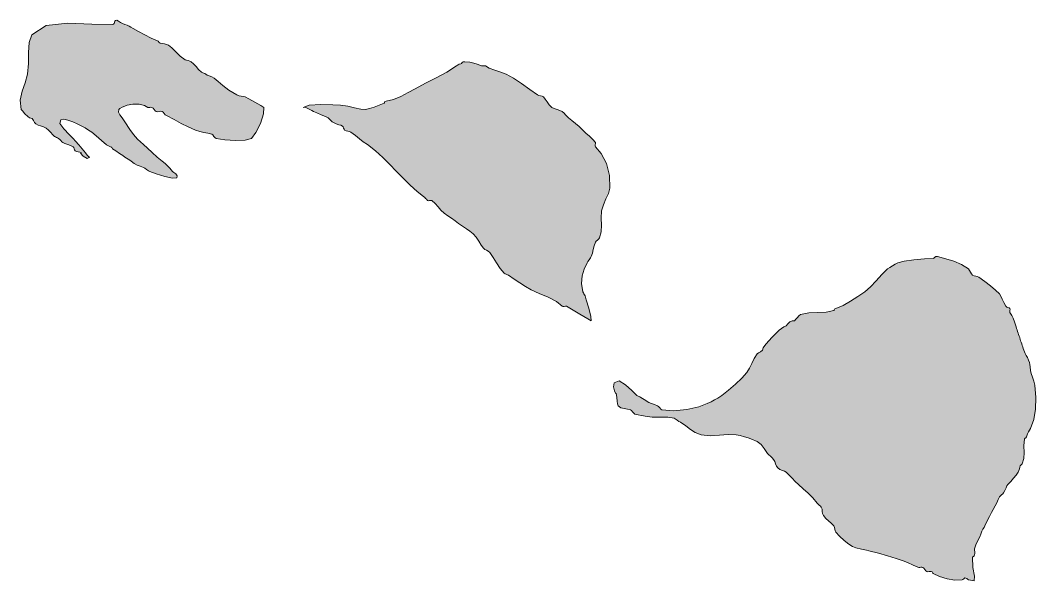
# Model space of a CAD drawing. Header units: inches. Extents: x 60 to 943, y -228 to 857.
# Drawn here: x 777.5 to 829.3, y -228 to -199.4 of the extents above; entities that cross this region are included whole.
import ezdxf

# ---------------------------------------------------------------- set-up
doc = ezdxf.new("R2010")
doc.units = ezdxf.units.IN
doc.header["$MEASUREMENT"] = 0
doc.layers.add('Layer 1', color=7, linetype='Continuous')

msp = doc.modelspace()

# ---------------------------------------------------------------- hatches: boundary and pattern name
at = {"layer": 'Layer 1', "true_color": 0xffffff}
for points in [[(782.276, -199.476), (782.278, -199.454), (782.295, -199.411), (782.329, -199.373), (782.383, -199.369), (782.484, -199.417), (782.576, -199.477), (782.678, -199.535), (782.806, -199.581), (782.925, -199.618), (783.019, -199.662), (783.112, -199.719), (783.229, -199.793), (783.5, -199.949), (783.814, -200.112), (784.154, -200.274), (784.5, -200.429), (784.52, -200.448), (784.533, -200.479), (784.557, -200.511), (784.605, -200.534), (784.713, -200.555), (784.823, -200.572), (784.931, -200.598), (785.029, -200.641), (785.195, -200.779), (785.401, -200.987), (785.633, -201.207), (785.876, -201.381), (785.944, -201.405), (786.031, -201.427), (786.12, -201.452), (786.194, -201.487), (786.316, -201.598), (786.438, -201.737), (786.568, -201.884), (786.724, -202.017), (786.789, -202.053), (786.838, -202.068), (786.883, -202.084), (786.936, -202.122), (787.005, -202.164), (787.113, -202.21), (787.238, -202.265), (787.358, -202.334), (787.561, -202.494), (787.808, -202.7), (788.121, -202.936), (788.523, -203.182), (788.637, -203.224), (788.746, -203.24), (788.85, -203.254), (788.947, -203.287), (789.131, -203.382), (789.449, -203.55), (789.755, -203.719), (789.9, -203.816), (789.883, -204.148), (789.724, -204.634), (789.493, -205.108), (789.265, -205.404), (788.952, -205.492), (788.453, -205.511), (787.91, -205.477), (787.465, -205.404), (787.413, -205.367), (787.353, -205.299), (787.295, -205.229), (787.253, -205.193), (787.04, -205.141), (786.841, -205.104), (786.637, -205.059), (786.406, -204.981), (786.033, -204.815), (785.678, -204.636), (785.316, -204.444), (784.924, -204.24), (784.863, -204.193), (784.806, -204.127), (784.754, -204.064), (784.712, -204.028), (784.637, -204.019), (784.552, -204.029), (784.469, -204.04), (784.395, -204.028), (784.345, -203.988), (784.301, -203.928), (784.249, -203.865), (784.183, -203.816), (784.137, -203.813), (784.071, -203.821), (784.009, -203.827), (783.971, -203.816), (783.801, -203.716), (783.527, -203.662), (783.212, -203.658), (782.912, -203.711), (782.793, -203.753), (782.66, -203.812), (782.547, -203.872), (782.488, -203.922), (782.469, -204.065), (782.537, -204.2), (782.66, -204.354), (782.806, -204.558), (783.05, -204.949), (783.235, -205.211), (783.444, -205.437), (783.759, -205.723), (783.963, -205.909), (784.197, -206.128), (784.45, -206.355), (784.712, -206.569), (784.853, -206.684), (784.976, -206.799), (785.1, -206.932), (785.241, -207.099), (785.3, -207.14), (785.401, -207.218), (785.476, -207.315), (785.453, -207.416), (785.234, -207.431), (784.838, -207.346), (784.404, -207.217), (784.076, -207.099), (784.003, -207.056), (783.913, -206.992), (783.826, -206.929), (783.759, -206.887), (783.582, -206.816), (783.428, -206.763), (783.28, -206.691), (783.123, -206.569), (783.048, -206.512), (782.964, -206.463), (782.88, -206.414), (782.806, -206.357), (782.703, -206.278), (782.535, -206.167), (782.344, -206.045), (782.171, -205.935), (782.146, -205.903), (782.142, -205.869), (782.125, -205.843), (782.064, -205.828), (781.871, -205.731), (781.611, -205.516), (781.34, -205.271), (781.111, -205.087), (780.951, -204.981), (780.771, -204.869), (780.576, -204.761), (780.371, -204.664), (780.136, -204.565), (779.892, -204.477), (779.676, -204.429), (779.523, -204.452), (779.487, -204.646), (779.68, -204.922), (779.953, -205.2), (780.159, -205.404), (780.284, -205.546), (780.447, -205.729), (780.625, -205.935), (780.794, -206.146), (780.825, -206.189), (780.894, -206.277), (780.965, -206.353), (781.006, -206.357), (780.871, -206.433), (780.678, -206.309), (780.542, -206.155), (780.582, -206.146), (780.503, -206.11), (780.418, -206.096), (780.336, -206.08), (780.265, -206.04), (780.237, -205.994), (780.213, -205.931), (780.188, -205.869), (780.159, -205.828), (780.027, -205.761), (779.88, -205.711), (779.739, -205.666), (779.629, -205.616), (779.577, -205.571), (779.531, -205.515), (779.481, -205.456), (779.418, -205.404), (779.365, -205.377), (779.312, -205.354), (779.259, -205.33), (779.206, -205.299), (779.107, -205.209), (779.013, -205.098), (778.908, -204.98), (778.782, -204.875), (778.643, -204.808), (778.5, -204.764), (778.366, -204.723), (778.253, -204.664), (778.193, -204.586), (778.138, -204.482), (778.061, -204.391), (777.936, -204.346), (777.836, -204.281), (777.695, -204.141), (777.569, -203.996), (777.512, -203.922), (777.46, -203.445), (777.556, -202.997), (777.71, -202.562), (777.829, -202.122), (777.873, -201.568), (777.878, -201.009), (777.911, -200.502), (778.041, -200.11), (778.777, -199.641), (779.895, -199.522), (781.118, -199.566), (782.171, -199.581), (782.219, -199.562), (782.255, -199.527), (782.275, -199.492)], [(799.959, -201.593), (799.996, -201.57), (800.037, -201.532), (800.092, -201.498), (800.17, -201.487), (800.434, -201.516), (800.627, -201.555), (800.804, -201.614), (801.018, -201.699), (801.062, -201.701), (801.128, -201.693), (801.191, -201.689), (801.229, -201.699), (801.414, -201.821), (801.697, -201.924), (802.012, -202.02), (802.288, -202.122), (802.655, -202.329), (803.07, -202.604), (803.491, -202.904), (803.876, -203.182), (803.956, -203.217), (804.041, -203.231), (804.122, -203.248), (804.193, -203.287), (804.278, -203.391), (804.375, -203.533), (804.487, -203.686), (804.617, -203.816), (804.74, -203.883), (804.888, -203.929), (805.031, -203.972), (805.146, -204.028), (805.24, -204.108), (805.316, -204.191), (805.388, -204.271), (805.465, -204.346), (805.638, -204.486), (805.824, -204.639), (806.016, -204.803), (806.205, -204.981), (806.361, -205.129), (806.537, -205.295), (806.707, -205.461), (806.841, -205.616), (806.848, -205.661), (806.838, -205.726), (806.83, -205.789), (806.841, -205.828), (807.137, -206.173), (807.4, -206.686), (807.569, -207.299), (807.582, -207.946), (807.506, -208.22), (807.379, -208.498), (807.249, -208.792), (807.158, -209.11), (807.135, -209.483), (807.15, -209.842), (807.143, -210.178), (807.053, -210.487), (807.009, -210.54), (806.943, -210.597), (806.88, -210.652), (806.841, -210.699), (806.772, -210.889), (806.728, -211.081), (806.686, -211.269), (806.629, -211.439), (806.586, -211.513), (806.521, -211.603), (806.458, -211.69), (806.417, -211.758), (806.276, -212.08), (806.164, -212.428), (806.126, -212.811), (806.205, -213.24), (806.229, -213.294), (806.255, -213.343), (806.283, -213.393), (806.312, -213.451), (806.377, -213.659), (806.501, -214.079), (806.609, -214.503), (806.629, -214.723), (806.448, -214.619), (806.047, -214.38), (805.618, -214.127), (805.358, -213.981), (805.313, -213.979), (805.248, -213.986), (805.186, -213.991), (805.146, -213.981), (804.847, -213.741), (804.424, -213.524), (803.965, -213.324), (803.559, -213.134), (803.268, -212.965), (802.984, -212.781), (802.698, -212.588), (802.394, -212.393), (802.345, -212.368), (802.286, -212.344), (802.229, -212.318), (802.182, -212.287), (801.969, -212.044), (801.789, -211.767), (801.62, -211.485), (801.441, -211.229), (801.37, -211.17), (801.281, -211.122), (801.191, -211.074), (801.123, -211.017), (801.013, -210.855), (800.888, -210.656), (800.748, -210.452), (800.594, -210.275), (800.434, -210.143), (800.25, -210.016), (800.053, -209.886), (799.853, -209.746), (799.675, -209.618), (799.486, -209.487), (799.296, -209.354), (799.111, -209.217), (798.95, -209.068), (798.802, -208.904), (798.65, -208.736), (798.477, -208.581), (798.432, -208.574), (798.367, -208.584), (798.305, -208.592), (798.265, -208.581), (798.212, -208.516), (798.169, -208.467), (798.121, -208.421), (798.053, -208.369), (797.731, -208.115), (797.379, -207.795), (797.02, -207.443), (796.676, -207.099), (796.315, -206.727), (795.976, -206.375), (795.615, -206.041), (795.194, -205.723), (794.984, -205.572), (794.789, -205.42), (794.584, -205.26), (794.347, -205.087), (794.276, -205.057), (794.191, -205.038), (794.104, -205.018), (794.029, -204.981), (793.999, -204.938), (793.976, -204.873), (793.953, -204.811), (793.924, -204.77), (793.838, -204.734), (793.732, -204.712), (793.59, -204.666), (793.394, -204.558), (793.341, -204.511), (793.296, -204.455), (793.246, -204.397), (793.182, -204.346), (793.056, -204.287), (792.838, -204.195), (792.606, -204.101), (792.441, -204.028), (792.354, -203.978), (792.183, -203.885), (792.01, -203.812), (791.912, -203.816), (792.223, -203.7), (792.808, -203.67), (793.421, -203.686), (793.817, -203.711), (794.187, -203.764), (794.541, -203.839), (794.852, -203.903), (795.088, -203.922), (795.3, -203.882), (795.537, -203.803), (795.787, -203.704), (796.041, -203.604), (796.061, -203.582), (796.068, -203.548), (796.09, -203.516), (796.146, -203.499), (796.528, -203.424), (796.908, -203.264), (797.279, -203.062), (797.629, -202.863), (798.157, -202.588), (798.709, -202.307), (799.251, -202.014), (799.747, -201.699), (799.795, -201.662), (799.833, -201.636), (799.881, -201.615)], [(824.1, -211.546), (824.127, -211.525), (824.174, -211.483), (824.236, -211.445), (824.312, -211.439), (824.744, -211.552), (825.156, -211.683), (825.544, -211.851), (825.899, -212.075), (825.957, -212.145), (826.006, -212.236), (826.054, -212.326), (826.111, -212.393), (826.191, -212.43), (826.273, -212.446), (826.354, -212.463), (826.429, -212.499), (826.731, -212.723), (827.028, -212.942), (827.29, -213.151), (827.487, -213.346), (827.555, -213.457), (827.624, -213.614), (827.704, -213.796), (827.806, -213.981), (827.854, -214.024), (827.914, -214.041), (827.973, -214.055), (828.017, -214.087), (828.026, -214.134), (828.018, -214.193), (828.008, -214.253), (828.017, -214.299), (828.113, -214.445), (828.19, -214.59), (828.261, -214.774), (828.335, -215.04), (828.355, -215.109), (828.383, -215.183), (828.413, -215.264), (828.44, -215.357), (828.462, -215.428), (828.489, -215.5), (828.519, -215.581), (828.547, -215.675), (828.568, -215.745), (828.596, -215.818), (828.625, -215.899), (828.652, -215.993), (828.674, -216.062), (828.701, -216.136), (828.73, -216.217), (828.758, -216.311), (828.793, -216.395), (828.848, -216.491), (828.91, -216.603), (828.97, -216.734), (829.013, -216.856), (829.037, -216.954), (829.054, -217.074), (829.076, -217.264), (829.113, -217.418), (829.179, -217.604), (829.245, -217.806), (829.287, -218.005), (829.336, -218.65), (829.321, -219.235), (829.237, -219.76), (829.076, -220.229), (829.025, -220.314), (828.972, -220.392), (828.916, -220.493), (828.864, -220.651), (828.84, -220.697), (828.805, -220.728), (828.772, -220.747), (828.758, -220.758), (828.729, -221.112), (828.74, -221.445), (828.734, -221.753), (828.652, -222.028), (828.633, -222.049), (828.604, -222.068), (828.574, -222.094), (828.547, -222.134), (828.523, -222.202), (828.501, -222.286), (828.476, -222.373), (828.44, -222.451), (828.335, -222.607), (828.203, -222.769), (828.059, -222.931), (827.911, -223.087), (827.869, -223.155), (827.821, -223.263), (827.766, -223.389), (827.699, -223.511), (827.652, -223.563), (827.592, -223.619), (827.531, -223.673), (827.487, -223.723), (827.414, -223.861), (827.346, -224.016), (827.27, -224.182), (827.17, -224.357), (827.072, -224.525), (826.972, -224.725), (826.865, -224.952), (826.746, -225.204), (826.695, -225.291), (826.641, -225.368), (826.587, -225.469), (826.535, -225.628), (826.479, -225.76), (826.385, -225.95), (826.285, -226.164), (826.217, -226.369), (826.212, -226.447), (826.22, -226.529), (826.227, -226.61), (826.217, -226.687), (826.193, -226.727), (826.157, -226.763), (826.125, -226.788), (826.111, -226.793), (826.126, -227.336), (826.212, -227.768), (826.195, -228.003), (825.899, -227.957), (825.856, -227.929), (825.817, -227.896), (825.768, -227.866), (825.688, -227.852), (825.698, -227.869), (825.664, -227.904), (825.614, -227.939), (825.582, -227.957), (825.206, -227.982), (824.809, -227.909), (824.427, -227.781), (824.1, -227.64), (824.078, -227.618), (824.065, -227.588), (824.044, -227.558), (823.993, -227.534), (823.942, -227.531), (823.887, -227.537), (823.831, -227.543), (823.781, -227.534), (823.729, -227.493), (823.672, -227.427), (823.616, -227.36), (823.57, -227.322), (823.521, -227.313), (823.466, -227.318), (823.409, -227.325), (823.358, -227.322), (823.232, -227.274), (823.045, -227.188), (822.828, -227.091), (822.617, -227.005), (822.2, -226.862), (821.766, -226.729), (821.307, -226.602), (820.817, -226.475), (820.697, -226.449), (820.437, -226.392), (820.154, -226.323), (819.97, -226.264), (819.781, -226.142), (819.546, -225.95), (819.311, -225.73), (819.123, -225.522), (819.09, -225.451), (819.072, -225.366), (819.054, -225.28), (819.018, -225.204), (818.891, -225.068), (818.749, -224.945), (818.609, -224.818), (818.487, -224.675), (818.447, -224.574), (818.434, -224.466), (818.422, -224.355), (818.382, -224.252), (818.34, -224.202), (818.282, -224.149), (818.222, -224.095), (818.17, -224.04), (817.943, -223.773), (817.705, -223.534), (817.461, -223.31), (817.217, -223.087), (817.055, -222.93), (816.9, -222.772), (816.746, -222.613), (816.582, -222.451), (816.511, -222.414), (816.396, -222.372), (816.268, -222.316), (816.158, -222.24), (816.093, -222.146), (816.045, -222.034), (816.002, -221.919), (815.946, -221.816), (815.867, -221.725), (815.78, -221.646), (815.697, -221.572), (815.629, -221.499), (815.457, -221.249), (815.308, -221.049), (815.107, -220.888), (814.782, -220.758), (814.64, -220.711), (814.453, -220.648), (814.246, -220.587), (814.041, -220.546), (813.617, -220.536), (813.18, -220.574), (812.723, -220.599), (812.24, -220.546), (811.936, -220.434), (811.696, -220.273), (811.464, -220.091), (811.182, -219.91), (811.107, -219.863), (811.013, -219.795), (810.924, -219.732), (810.864, -219.699), (810.537, -219.651), (810.148, -219.646), (809.746, -219.641), (809.382, -219.593), (809.303, -219.579), (809.185, -219.562), (809.033, -219.534), (808.853, -219.487), (808.8, -219.448), (808.741, -219.381), (808.685, -219.313), (808.641, -219.275), (808.479, -219.237), (808.303, -219.211), (808.137, -219.164), (808.006, -219.063), (807.965, -218.964), (807.946, -218.822), (807.931, -218.643), (807.899, -218.428), (807.88, -218.454), (807.81, -218.309), (807.758, -218.09), (807.794, -217.898), (808.059, -217.797), (808.379, -217.987), (808.698, -218.292), (808.959, -218.534), (809.023, -218.57), (809.072, -218.586), (809.117, -218.602), (809.17, -218.64), (809.245, -218.697), (809.329, -218.746), (809.413, -218.795), (809.488, -218.852), (809.579, -218.906), (809.703, -218.947), (809.853, -218.994), (810.018, -219.063), (810.064, -219.105), (810.129, -219.176), (810.19, -219.243), (810.229, -219.275), (810.839, -219.326), (811.507, -219.262), (812.118, -219.124), (812.559, -218.957), (812.756, -218.857), (812.931, -218.77), (813.105, -218.67), (813.3, -218.534), (813.641, -218.262), (813.994, -217.955), (814.318, -217.646), (814.57, -217.369), (814.712, -217.149), (814.834, -216.903), (814.956, -216.651), (815.1, -216.416), (815.177, -216.356), (815.28, -216.301), (815.373, -216.224), (815.417, -216.099), (815.555, -215.917), (815.87, -215.558), (816.224, -215.203), (816.476, -215.04), (816.588, -214.988), (816.676, -214.882), (816.77, -214.775), (816.899, -214.723), (816.922, -214.724), (816.954, -214.726), (816.985, -214.727), (817.006, -214.723), (817.089, -214.642), (817.16, -214.548), (817.234, -214.461), (817.323, -214.404), (817.739, -214.321), (818.187, -214.301), (818.626, -214.279), (819.018, -214.193), (819.035, -214.175), (819.05, -214.144), (819.075, -214.111), (819.123, -214.087), (819.494, -213.943), (819.874, -213.724), (820.248, -213.475), (820.605, -213.24), (820.902, -212.996), (821.19, -212.678), (821.477, -212.351), (821.77, -212.075), (821.876, -212.002), (822.012, -211.92), (822.159, -211.836), (822.3, -211.758), (822.613, -211.672), (823.114, -211.606), (823.658, -211.563)]]:
    msp.add_hatch(color=7, dxfattribs=at).paths.add_polyline_path(points)

# ---------------------------------------------------------------- linework, layer by layer
at = {"layer": 'Layer 1', "lineweight": 0}
for points in [[(782.276, -199.476), (782.278, -199.454), (782.295, -199.411), (782.329, -199.373), (782.383, -199.369), (782.484, -199.417), (782.576, -199.477), (782.678, -199.535), (782.806, -199.581), (782.925, -199.618), (783.019, -199.662), (783.112, -199.719), (783.229, -199.793), (783.5, -199.949), (783.814, -200.112), (784.154, -200.274), (784.5, -200.429), (784.52, -200.448), (784.533, -200.479), (784.557, -200.511), (784.605, -200.534), (784.713, -200.555), (784.823, -200.572), (784.931, -200.598), (785.029, -200.641), (785.195, -200.779), (785.401, -200.987), (785.633, -201.207), (785.876, -201.381), (785.944, -201.405), (786.031, -201.427), (786.12, -201.452), (786.194, -201.487), (786.316, -201.598), (786.438, -201.737), (786.568, -201.884), (786.724, -202.017), (786.789, -202.053), (786.838, -202.068), (786.883, -202.084), (786.936, -202.122), (787.005, -202.164), (787.113, -202.21), (787.238, -202.265), (787.358, -202.334), (787.561, -202.494), (787.808, -202.7), (788.121, -202.936), (788.523, -203.182), (788.637, -203.224), (788.746, -203.24), (788.85, -203.254), (788.947, -203.287), (789.131, -203.382), (789.449, -203.55), (789.755, -203.719), (789.9, -203.816), (789.883, -204.148), (789.724, -204.634), (789.493, -205.108), (789.265, -205.404), (788.952, -205.492), (788.453, -205.511), (787.91, -205.477), (787.465, -205.404), (787.413, -205.367), (787.353, -205.299), (787.295, -205.229), (787.253, -205.193), (787.04, -205.141), (786.841, -205.104), (786.637, -205.059), (786.406, -204.981), (786.033, -204.815), (785.678, -204.636), (785.316, -204.444), (784.924, -204.24), (784.863, -204.193), (784.806, -204.127), (784.754, -204.064), (784.712, -204.028), (784.637, -204.019), (784.552, -204.029), (784.469, -204.04), (784.395, -204.028), (784.345, -203.988), (784.301, -203.928), (784.249, -203.865), (784.183, -203.816), (784.137, -203.813), (784.071, -203.821), (784.009, -203.827), (783.971, -203.816), (783.801, -203.716), (783.527, -203.662), (783.212, -203.658), (782.912, -203.711), (782.793, -203.753), (782.66, -203.812), (782.547, -203.872), (782.488, -203.922), (782.469, -204.065), (782.537, -204.2), (782.66, -204.354), (782.806, -204.558), (783.05, -204.949), (783.235, -205.211), (783.444, -205.437), (783.759, -205.723), (783.963, -205.909), (784.197, -206.128), (784.45, -206.355), (784.712, -206.569), (784.853, -206.684), (784.976, -206.799), (785.1, -206.932), (785.241, -207.099), (785.3, -207.14), (785.401, -207.218), (785.476, -207.315), (785.453, -207.416), (785.234, -207.431), (784.838, -207.346), (784.404, -207.217), (784.076, -207.099), (784.003, -207.056), (783.913, -206.992), (783.826, -206.929), (783.759, -206.887), (783.582, -206.816), (783.428, -206.763), (783.28, -206.691), (783.123, -206.569), (783.048, -206.512), (782.964, -206.463), (782.88, -206.414), (782.806, -206.357), (782.703, -206.278), (782.535, -206.167), (782.344, -206.045), (782.171, -205.935), (782.146, -205.903), (782.142, -205.869), (782.125, -205.843), (782.064, -205.828), (781.871, -205.731), (781.611, -205.516), (781.34, -205.271), (781.111, -205.087), (780.951, -204.981), (780.771, -204.869), (780.576, -204.761), (780.371, -204.664), (780.136, -204.565), (779.892, -204.477), (779.676, -204.429), (779.523, -204.452), (779.487, -204.646), (779.68, -204.922), (779.953, -205.2), (780.159, -205.404), (780.284, -205.546), (780.447, -205.729), (780.625, -205.935), (780.794, -206.146), (780.825, -206.189), (780.894, -206.277), (780.965, -206.353), (781.006, -206.357), (780.871, -206.433), (780.678, -206.309), (780.542, -206.155), (780.582, -206.146), (780.503, -206.11), (780.418, -206.096), (780.336, -206.08), (780.265, -206.04), (780.237, -205.994), (780.213, -205.931), (780.188, -205.869), (780.159, -205.828), (780.027, -205.761), (779.88, -205.711), (779.739, -205.666), (779.629, -205.616), (779.577, -205.571), (779.531, -205.515), (779.481, -205.456), (779.418, -205.404), (779.365, -205.377), (779.312, -205.354), (779.259, -205.33), (779.206, -205.299), (779.107, -205.209), (779.013, -205.098), (778.908, -204.98), (778.782, -204.875), (778.643, -204.808), (778.5, -204.764), (778.366, -204.723), (778.253, -204.664), (778.193, -204.586), (778.138, -204.482), (778.061, -204.391), (777.936, -204.346), (777.836, -204.281), (777.695, -204.141), (777.569, -203.996), (777.512, -203.922), (777.46, -203.445), (777.556, -202.997), (777.71, -202.562), (777.829, -202.122), (777.873, -201.568), (777.878, -201.009), (777.911, -200.502), (778.041, -200.11), (778.777, -199.641), (779.895, -199.522), (781.118, -199.566), (782.171, -199.581), (782.219, -199.562), (782.255, -199.527), (782.275, -199.492), (782.276, -199.476), (782.276, -199.476)], [(799.959, -201.593), (799.996, -201.57), (800.037, -201.532), (800.092, -201.498), (800.17, -201.487), (800.434, -201.516), (800.627, -201.555), (800.804, -201.614), (801.018, -201.699), (801.062, -201.701), (801.128, -201.693), (801.191, -201.689), (801.229, -201.699), (801.414, -201.821), (801.697, -201.924), (802.012, -202.02), (802.288, -202.122), (802.655, -202.329), (803.07, -202.604), (803.491, -202.904), (803.876, -203.182), (803.956, -203.217), (804.041, -203.231), (804.122, -203.248), (804.193, -203.287), (804.278, -203.391), (804.375, -203.533), (804.487, -203.686), (804.617, -203.816), (804.74, -203.883), (804.888, -203.929), (805.031, -203.972), (805.146, -204.028), (805.24, -204.108), (805.316, -204.191), (805.388, -204.271), (805.465, -204.346), (805.638, -204.486), (805.824, -204.639), (806.016, -204.803), (806.205, -204.981), (806.361, -205.129), (806.537, -205.295), (806.707, -205.461), (806.841, -205.616), (806.848, -205.661), (806.838, -205.726), (806.83, -205.789), (806.841, -205.828), (807.137, -206.173), (807.4, -206.686), (807.569, -207.299), (807.582, -207.946), (807.506, -208.22), (807.379, -208.498), (807.249, -208.792), (807.158, -209.11), (807.135, -209.483), (807.15, -209.842), (807.143, -210.178), (807.053, -210.487), (807.009, -210.54), (806.943, -210.597), (806.88, -210.652), (806.841, -210.699), (806.772, -210.889), (806.728, -211.081), (806.686, -211.269), (806.629, -211.439), (806.586, -211.513), (806.521, -211.603), (806.458, -211.69), (806.417, -211.758), (806.276, -212.08), (806.164, -212.428), (806.126, -212.811), (806.205, -213.24), (806.229, -213.294), (806.255, -213.343), (806.283, -213.393), (806.312, -213.451), (806.377, -213.659), (806.501, -214.079), (806.609, -214.503), (806.629, -214.723), (806.448, -214.619), (806.047, -214.38), (805.618, -214.127), (805.358, -213.981), (805.313, -213.979), (805.248, -213.986), (805.186, -213.991), (805.146, -213.981), (804.847, -213.741), (804.424, -213.524), (803.965, -213.324), (803.559, -213.134), (803.268, -212.965), (802.984, -212.781), (802.698, -212.588), (802.394, -212.393), (802.345, -212.368), (802.286, -212.344), (802.229, -212.318), (802.182, -212.287), (801.969, -212.044), (801.789, -211.767), (801.62, -211.485), (801.441, -211.229), (801.37, -211.17), (801.281, -211.122), (801.191, -211.074), (801.123, -211.017), (801.013, -210.855), (800.888, -210.656), (800.748, -210.452), (800.594, -210.275), (800.434, -210.143), (800.25, -210.016), (800.053, -209.886), (799.853, -209.746), (799.675, -209.618), (799.486, -209.487), (799.296, -209.354), (799.111, -209.217), (798.95, -209.068), (798.802, -208.904), (798.65, -208.736), (798.477, -208.581), (798.432, -208.574), (798.367, -208.584), (798.305, -208.592), (798.265, -208.581), (798.212, -208.516), (798.169, -208.467), (798.121, -208.421), (798.053, -208.369), (797.731, -208.115), (797.379, -207.795), (797.02, -207.443), (796.676, -207.099), (796.315, -206.727), (795.976, -206.375), (795.615, -206.041), (795.194, -205.723), (794.984, -205.572), (794.789, -205.42), (794.584, -205.26), (794.347, -205.087), (794.276, -205.057), (794.191, -205.038), (794.104, -205.018), (794.029, -204.981), (793.999, -204.938), (793.976, -204.873), (793.953, -204.811), (793.924, -204.77), (793.838, -204.734), (793.732, -204.712), (793.59, -204.666), (793.394, -204.558), (793.341, -204.511), (793.296, -204.455), (793.246, -204.397), (793.182, -204.346), (793.056, -204.287), (792.838, -204.195), (792.606, -204.101), (792.441, -204.028), (792.354, -203.978), (792.183, -203.885), (792.01, -203.812), (791.912, -203.816), (792.223, -203.7), (792.808, -203.67), (793.421, -203.686), (793.817, -203.711), (794.187, -203.764), (794.541, -203.839), (794.852, -203.903), (795.088, -203.922), (795.3, -203.882), (795.537, -203.803), (795.787, -203.704), (796.041, -203.604), (796.061, -203.582), (796.068, -203.548), (796.09, -203.516), (796.146, -203.499), (796.528, -203.424), (796.908, -203.264), (797.279, -203.062), (797.629, -202.863), (798.157, -202.588), (798.709, -202.307), (799.251, -202.014), (799.747, -201.699), (799.795, -201.662), (799.833, -201.636), (799.881, -201.615), (799.959, -201.593), (799.959, -201.593)], [(824.1, -211.546), (824.127, -211.525), (824.174, -211.483), (824.236, -211.445), (824.312, -211.439), (824.744, -211.552), (825.156, -211.683), (825.544, -211.851), (825.899, -212.075), (825.957, -212.145), (826.006, -212.236), (826.054, -212.326), (826.111, -212.393), (826.191, -212.43), (826.273, -212.446), (826.354, -212.463), (826.429, -212.499), (826.731, -212.723), (827.028, -212.942), (827.29, -213.151), (827.487, -213.346), (827.555, -213.457), (827.624, -213.614), (827.704, -213.796), (827.806, -213.981), (827.854, -214.024), (827.914, -214.041), (827.973, -214.055), (828.017, -214.087), (828.026, -214.134), (828.018, -214.193), (828.008, -214.253), (828.017, -214.299), (828.113, -214.445), (828.19, -214.59), (828.261, -214.774), (828.335, -215.04), (828.355, -215.109), (828.383, -215.183), (828.413, -215.264), (828.44, -215.357), (828.462, -215.428), (828.489, -215.5), (828.519, -215.581), (828.547, -215.675), (828.568, -215.745), (828.596, -215.818), (828.625, -215.899), (828.652, -215.993), (828.674, -216.062), (828.701, -216.136), (828.73, -216.217), (828.758, -216.311), (828.793, -216.395), (828.848, -216.491), (828.91, -216.603), (828.97, -216.734), (829.013, -216.856), (829.037, -216.954), (829.054, -217.074), (829.076, -217.264), (829.113, -217.418), (829.179, -217.604), (829.245, -217.806), (829.287, -218.005), (829.336, -218.65), (829.321, -219.235), (829.237, -219.76), (829.076, -220.229), (829.025, -220.314), (828.972, -220.392), (828.916, -220.493), (828.864, -220.651), (828.84, -220.697), (828.805, -220.728), (828.772, -220.747), (828.758, -220.758), (828.729, -221.112), (828.74, -221.445), (828.734, -221.753), (828.652, -222.028), (828.633, -222.049), (828.604, -222.068), (828.574, -222.094), (828.547, -222.134), (828.523, -222.202), (828.501, -222.286), (828.476, -222.373), (828.44, -222.451), (828.335, -222.607), (828.203, -222.769), (828.059, -222.931), (827.911, -223.087), (827.869, -223.155), (827.821, -223.263), (827.766, -223.389), (827.699, -223.511), (827.652, -223.563), (827.592, -223.619), (827.531, -223.673), (827.487, -223.723), (827.414, -223.861), (827.346, -224.016), (827.27, -224.182), (827.17, -224.357), (827.072, -224.525), (826.972, -224.725), (826.865, -224.952), (826.746, -225.204), (826.695, -225.291), (826.641, -225.368), (826.587, -225.469), (826.535, -225.628), (826.479, -225.76), (826.385, -225.95), (826.285, -226.164), (826.217, -226.369), (826.212, -226.447), (826.22, -226.529), (826.227, -226.61), (826.217, -226.687), (826.193, -226.727), (826.157, -226.763), (826.125, -226.788), (826.111, -226.793), (826.126, -227.336), (826.212, -227.768), (826.195, -228.003), (825.899, -227.957), (825.856, -227.929), (825.817, -227.896), (825.768, -227.866), (825.688, -227.852), (825.698, -227.869), (825.664, -227.904), (825.614, -227.939), (825.582, -227.957), (825.206, -227.982), (824.809, -227.909), (824.427, -227.781), (824.1, -227.64), (824.078, -227.618), (824.065, -227.588), (824.044, -227.558), (823.993, -227.534), (823.942, -227.531), (823.887, -227.537), (823.831, -227.543), (823.781, -227.534), (823.729, -227.493), (823.672, -227.427), (823.616, -227.36), (823.57, -227.322), (823.521, -227.313), (823.466, -227.318), (823.409, -227.325), (823.358, -227.322), (823.232, -227.274), (823.045, -227.188), (822.828, -227.091), (822.617, -227.005), (822.2, -226.862), (821.766, -226.729), (821.307, -226.602), (820.817, -226.475), (820.697, -226.449), (820.437, -226.392), (820.154, -226.323), (819.97, -226.264), (819.781, -226.142), (819.546, -225.95), (819.311, -225.73), (819.123, -225.522), (819.09, -225.451), (819.072, -225.366), (819.054, -225.28), (819.018, -225.204), (818.891, -225.068), (818.749, -224.945), (818.609, -224.818), (818.487, -224.675), (818.447, -224.574), (818.434, -224.466), (818.422, -224.355), (818.382, -224.252), (818.34, -224.202), (818.282, -224.149), (818.222, -224.095), (818.17, -224.04), (817.943, -223.773), (817.705, -223.534), (817.461, -223.31), (817.217, -223.087), (817.055, -222.93), (816.9, -222.772), (816.746, -222.613), (816.582, -222.451), (816.511, -222.414), (816.396, -222.372), (816.268, -222.316), (816.158, -222.24), (816.093, -222.146), (816.045, -222.034), (816.002, -221.919), (815.946, -221.816), (815.867, -221.725), (815.78, -221.646), (815.697, -221.572), (815.629, -221.499), (815.457, -221.249), (815.308, -221.049), (815.107, -220.888), (814.782, -220.758), (814.64, -220.711), (814.453, -220.648), (814.246, -220.587), (814.041, -220.546), (813.617, -220.536), (813.18, -220.574), (812.723, -220.599), (812.24, -220.546), (811.936, -220.434), (811.696, -220.273), (811.464, -220.091), (811.182, -219.91), (811.107, -219.863), (811.013, -219.795), (810.924, -219.732), (810.864, -219.699), (810.537, -219.651), (810.148, -219.646), (809.746, -219.641), (809.382, -219.593), (809.303, -219.579), (809.185, -219.562), (809.033, -219.534), (808.853, -219.487), (808.8, -219.448), (808.741, -219.381), (808.685, -219.313), (808.641, -219.275), (808.479, -219.237), (808.303, -219.211), (808.137, -219.164), (808.006, -219.063), (807.965, -218.964), (807.946, -218.822), (807.931, -218.643), (807.899, -218.428), (807.88, -218.454), (807.81, -218.309), (807.758, -218.09), (807.794, -217.898), (808.059, -217.797), (808.379, -217.987), (808.698, -218.292), (808.959, -218.534), (809.023, -218.57), (809.072, -218.586), (809.117, -218.602), (809.17, -218.64), (809.245, -218.697), (809.329, -218.746), (809.413, -218.795), (809.488, -218.852), (809.579, -218.906), (809.703, -218.947), (809.853, -218.994), (810.018, -219.063), (810.064, -219.105), (810.129, -219.176), (810.19, -219.243), (810.229, -219.275), (810.839, -219.326), (811.507, -219.262), (812.118, -219.124), (812.559, -218.957), (812.756, -218.857), (812.931, -218.77), (813.105, -218.67), (813.3, -218.534), (813.641, -218.262), (813.994, -217.955), (814.318, -217.646), (814.57, -217.369), (814.712, -217.149), (814.834, -216.903), (814.956, -216.651), (815.1, -216.416), (815.177, -216.356), (815.28, -216.301), (815.373, -216.224), (815.417, -216.099), (815.555, -215.917), (815.87, -215.558), (816.224, -215.203), (816.476, -215.04), (816.588, -214.988), (816.676, -214.882), (816.77, -214.775), (816.899, -214.723), (816.922, -214.724), (816.954, -214.726), (816.985, -214.727), (817.006, -214.723), (817.089, -214.642), (817.16, -214.548), (817.234, -214.461), (817.323, -214.404), (817.739, -214.321), (818.187, -214.301), (818.626, -214.279), (819.018, -214.193), (819.035, -214.175), (819.05, -214.144), (819.075, -214.111), (819.123, -214.087), (819.494, -213.943), (819.874, -213.724), (820.248, -213.475), (820.605, -213.24), (820.902, -212.996), (821.19, -212.678), (821.477, -212.351), (821.77, -212.075), (821.876, -212.002), (822.012, -211.92), (822.159, -211.836), (822.3, -211.758), (822.613, -211.672), (823.114, -211.606), (823.658, -211.563), (824.1, -211.546), (824.1, -211.546)]]:
    msp.add_lwpolyline(points, dxfattribs=at)

doc.saveas('drawing.dxf')
